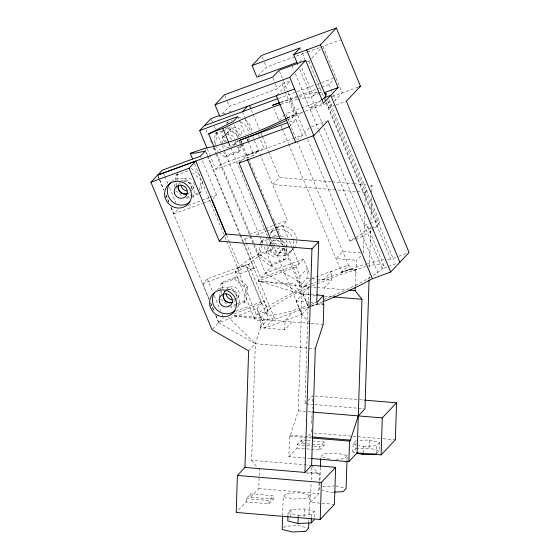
<?xml version="1.0" encoding="UTF-8"?>
<svg xmlns="http://www.w3.org/2000/svg" width="560" height="560" viewBox="0 0 560 560"><rect width="100%" height="100%" fill="white"/><g stroke="black" fill="none" stroke-linecap="round" stroke-linejoin="round"><path stroke-width="0.42" stroke-dasharray="2.8 2.1" d="M334.453 504.343L310.464 502.341L311.059 483.406M311.171 479.969L311.626 465.339L251.643 460.334L255.304 343.728L263.179 319.48L263.235 317.828L232.134 315.329M246.169 501.907L246.274 498.617L250.733 493.885L273.49 495.789L273.385 499.072L268.926 503.804L246.169 501.907L236.222 512.442M273.385 499.072L250.635 497.175L250.733 493.885M260.365 327.656L260.673 317.821L256.865 308.63L264.222 300.832L268.03 310.023L267.722 319.858L260.365 327.656L284.781 329.693L292.145 321.895M250.635 497.175L258.755 488.565L259.133 476.574M259.161 475.72L259.406 468.006M268.926 503.804L269.031 500.514L273.49 495.789M284.781 329.693L285.068 320.628L292.425 312.83M282.632 515.578L283.234 496.531L286.237 493.346L299.453 492.73L309.666 495.299L308.987 516.943M310.597 458.486L288.862 456.673L289.513 436.114L290.43 435.134L298.305 410.886L301.973 294.28L295.127 285.635L295.183 283.983L258.027 280.994L272.09 266.098L263.739 245.952M287.952 515.991L288.05 512.708L291.06 509.516L304.276 508.9L314.482 511.476L314.223 519.694M291.06 509.516L290.801 517.741L289.296 519.337M299.978 276.178L299.67 286.013L307.027 278.215L307.335 268.38L299.978 276.178L296.17 266.987L303.534 259.182L309.96 274.708M288.862 456.673L296.989 448.063L297.094 444.773L301.553 440.048L306.614 440.468M298.207 516.922L298.263 515.277L288.05 512.708M307.454 440.538L324.31 441.945L324.205 445.235L301.455 443.338L301.553 440.048M313.698 404.516L305.004 403.795L308.672 287.189L272.09 266.098M304.017 517.125L304.276 508.9M311.507 429.352L311.402 432.796L307.307 437.136M311.696 423.325L312.214 406.973M312.375 401.807L312.564 395.787L307.916 400.715M308.819 522.137L308.959 517.811M311.402 517.125L311.479 514.661L314.482 511.476M311.318 449.26L319.746 449.96L319.851 446.67L324.31 441.945M310.464 502.341L318.745 493.57L319.123 481.579M319.151 480.725L319.389 473.011L306.348 471.926M319.662 489.734L320.369 467.229M324.086 288.05L331.45 280.252L331.737 271.187L324.373 278.985M346.997 459.935L347.13 455.609L336.924 453.04L323.708 453.656L320.698 456.841L330.904 459.41M355.25 286.391L355.754 270.256L356.384 269.591L356.671 260.351L361.165 255.591M352.856 451.997L353.115 443.772L356.118 440.587L355.859 448.812L352.856 451.997L355.208 452.592M363.405 253.211L364.693 212.324M364.854 207.102L365.323 192.318L368.116 189.357M363.118 452.921L363.321 446.348L358.61 445.158M369.054 279.538L369.222 274.302M369.439 267.316L370.706 227.143M370.923 220.15L371.665 196.574M371.798 192.206L372.022 185.22L369.418 185.003M369.334 439.971L379.547 442.54L379.288 450.765L369.075 448.196L369.334 439.971L356.944 440.552M376.278 453.95L376.537 445.732L379.547 442.54M174.545 186.935L175.287 181.076M175.392 180.243L176.029 175.224L177.408 173.761M176.281 185.822L177.87 173.271M199.549 190.505L200.928 179.634L192.773 173.061M199.584 193.361L200.963 191.898L202.342 181.027M214.095 142.863L215.257 133.665L216.636 132.202M215.404 145.096L217.098 131.712M219.352 297.283L220.094 291.431M220.199 290.591L221.046 283.906L222.887 281.953L236.236 277.053L247.786 286.363L245.98 300.58L244.139 302.533L230.79 307.433L232.631 305.487L236.558 304.045M218.89 152.264L225.001 157.192L238.35 152.292L239.092 146.433M239.519 143.087L239.729 141.414M221.403 293.664L222.887 281.953M238.35 152.292L240.191 150.339L240.933 144.487M241.038 143.647L241.465 140.301M244.139 302.533L245.945 288.316L247.786 286.363M286.587 248.15L285.208 259.021L283.367 260.967L270.018 265.874L258.475 256.557L260.274 242.34L262.115 240.394L266.826 238.665M258.475 256.557L260.316 254.611L262.115 240.394M283.367 260.967L285.068 247.59M286.692 247.31L287.014 244.804L280.217 239.323M254.513 318.64L235.221 272.062L237.167 268.38L243.796 262.983L254.646 256.228L258.496 254.177L272.79 248.927L271.124 244.888M309.715 304.913C296.352 309.288 282.905 314.874 268.667 315.245L266.28 313.824L246.988 267.246C252.378 257.915 264.019 254.394 272.79 248.927M266.28 313.824L267.904 310.758L273.427 306.257L282.471 300.629L294.42 294.259L309.68 287.063M299.747 69.181L364.483 225.463L365.484 225.414L367.871 226.842L366.247 229.908L360.731 234.409L355.166 237.867M328.916 99.575L379.638 222.026L377.692 225.701L372.393 230.027M367.871 226.842L383.95 265.657L382.326 268.723L376.803 273.224L371.287 276.654M284.585 114.87L278.985 120.82L274.071 108.976M321.713 87.241L329.084 84.532L333.011 80.36M309.218 127.897L297.892 139.902M334.453 101.178L342.244 92.911L322.952 46.333M222.201 113.946L229.32 106.4L277.403 88.739L282.002 83.867L289.681 81.046M258.104 75.908L266.413 67.109L306.565 52.353M226.688 123.102L227.787 121.933M223.111 130.781L228.606 128.758L230.447 126.812L241.997 136.122M178.514 184.289L180.201 182.504A6.783 6.433 43.3 0 0 179.109 183.778M180.642 182.035L182.301 180.278A6.783 6.433 43.3 0 1 192.808 180.761M223.363 136.766L225.575 134.428M226.87 133.063L230.811 128.884M276.941 95.081L289.863 81.389M307.314 61.838L308.847 61.271L311.199 58.786M311.787 58.163L321.776 47.579M188.146 193.781L189.273 192.591M190.652 191.135L192.857 188.797M233.926 145.285L238.756 140.168M225.001 157.192L226.842 155.246L240.191 150.339M171.164 207.536L173.789 213.871L178.388 208.999M215.775 169.386L220.374 164.514L258.517 150.507L253.918 155.379L215.775 169.386L209.867 155.127M240.24 161.854L245.868 155.911L264.187 148.778L260.008 138.684M213.08 198.646L216.524 194.992L201.432 158.55M289.212 126.756L295.96 119.623L302.393 135.149L295.022 137.858M331.793 103.985L328.139 107.849L390.803 259.245L397.95 256.613M331.303 181.825L279.328 177.485L272.629 184.583L365.323 192.318M208.957 298.788L202.727 283.738L207.326 278.866L245.469 264.852L261.541 303.667L233.954 313.803M292.369 248.213L298.928 264.061L260.792 278.068L244.713 239.253L247.016 236.817M271.152 232.365L273.91 229.446A13.783 13.076 43.3 0 0 270.242 235.144M202.727 283.738L240.863 269.731L245.469 264.852M266.623 231.203L282.856 225.246L287.455 220.374L252.721 136.521M221.046 283.906L234.395 278.999L236.236 277.053M274.547 236.467L275.464 235.487L277.501 237.132M224.091 292.376L225.218 291.186A6.783 6.433 43.3 0 0 224.126 292.46M225.659 290.717L227.318 288.96M269.486 244.279L271.145 242.529M271.887 241.738L274.141 239.358M286.09 245.777L287.014 244.804M235.669 299.81L237.874 297.472M278.943 253.967L284.893 247.653A6.783 6.433 43.3 0 1 275.947 247.296M270.018 265.874L271.859 263.921L285.208 259.021M212.583 329.147L223.405 317.681M289.569 252.854L292.334 249.928M370.349 186.991L372.022 185.22M260.673 317.821L268.03 310.023M243.341 242.984L274.4 317.968L264.901 328.034L301.819 314.419L273.14 245.168M274.4 317.968L264.859 319.977A76.321 10.311 -22.5 0 1 288.281 295.169L302.148 288.575L311.003 279.195M248.605 350.826L255.304 343.728L315.294 348.733M308.672 287.189L301.973 294.28L258.027 280.994L296.17 266.987M309.89 322.7L301.742 314.503L296.121 300.937L302.855 293.797L315.742 294.875M301.742 314.503L309.099 306.705L272.265 320.236M341.047 272.86L348.411 265.062L285.712 113.68L320.936 100.737M311.57 306.229L316.981 304.241L317.604 303.583L323.813 304.101M317.114 281.652L349.552 269.738L350.175 269.073L356.384 269.591M305.004 403.795L307.335 401.331M301.455 443.338L304.962 439.614M319.746 449.96L324.205 445.235M306.299 472.969L318.472 473.984L319.389 473.011M309.666 495.299L306.656 498.484L293.44 499.1L283.234 496.531M347.13 455.609L344.12 458.794L335.286 459.207M283.703 527.835L285.208 526.246L298.424 525.63L308.63 528.199M376.782 453.425L379.288 450.765M320.663 100.856L309.659 108.213L322.574 103.467M354.466 238.301L349.762 241.059L307.048 137.942M371.07 231.105L362.712 236.299L355.432 238.973M370.601 277.081C355.341 286.153 339.031 293.356 322.588 299.978M287.266 117.999L296.709 112.973L292.355 117.579L292.817 117.411L303.31 111.818M287.462 119.959L292.817 117.411M312.494 285.852L316.47 284.137M317.268 283.794L338.912 275.121L365.673 266.567M311.318 304.36L315.378 302.778M307.384 52.052L319.669 47.537M320.488 47.236L340.382 39.935M299.299 61.6L304.185 59.801M223.167 114.135L225.603 113.239M228.844 112.049L232.092 110.852M278.628 98.392L316.204 84.588M317.023 84.287L335.811 77.385M280.735 102.284L320.894 87.542M317.8 92.519L315.777 92.771L311.423 97.377L306.194 97.636L298.382 99.281M320.173 92.89L313.264 95.424L300.734 65.17M225.736 128.541L230.447 126.812M215.257 133.665L222.327 131.068M332.409 96.523L358.092 87.087M287.175 117.81L304.381 111.489M305.2 111.188L331.422 101.556M289.408 122.031L295.96 119.623M335.272 105.231L328.139 107.849L325.248 100.863M336.063 104.937L346.367 101.157M176.029 175.224L188.594 170.611M311.325 126.763L325.591 121.52M245.868 155.911L294.203 138.159M197.827 193.053L187.614 196.805L185.773 198.751L190.484 197.022M198.611 192.766L200.963 191.898M191.275 196.735L199.122 193.851M188.125 205.422L201.11 200.655M201.922 200.354L209.223 197.673M210.035 197.372L216.524 194.992M173.789 213.871L202.188 203.441M203 203.14L210.301 200.459M249.312 234.381L264.733 228.718M265.545 228.417L272.846 225.736M273.658 225.442L287.455 220.374M244.713 239.253L250.397 237.167M256.074 235.081L265.811 231.504M272.321 236.642L275.464 235.487M260.274 242.34L270.48 238.595M364.483 225.463L369.341 223.678M370.146 223.384L377.433 220.703L379.638 222.026M235.221 272.062L238.091 273.77L240.093 273.672L254.394 268.422L240.681 235.312M371.154 228.109L366.247 229.908L382.326 268.723L396.683 263.452M371.973 227.808L377.692 225.701L326.305 101.647M349.762 241.059L354.62 239.274M216.314 154.714L265.391 273.196L303.534 259.182M237.342 303.751L245.98 300.58M311.57 278.593L348.411 265.062L356.559 273.259M288.652 144.172L341.67 272.195L350.175 269.073M235.823 311.262L264.222 300.832M304.206 286.391L309.855 284.319M310.66 284.018L316.309 281.946M398.748 256.326L405.895 253.701M215.719 315.385L218.722 322.637L256.942 308.546L264.985 327.95M311.423 305.851L317.604 303.583M310.793 306.516L308.476 307.363L302.855 293.797M280.735 102.473L304.647 95.032L316.239 92.596M287.168 117.999L296.17 114.891L289.744 99.365M297.598 99.442L296.541 99.666A63.602 8.589 -22.5 0 0 281.078 104.265M367.227 266.245L375.326 264.544L381.563 264.229L383.95 265.657M387.597 259.42L390.803 259.245M318.584 92.484L321.706 92.323M254.394 268.422L249.375 268.674L246.988 267.246M363.321 446.348L376.537 445.732M355.859 448.812L369.075 448.196M322.672 486.549L334.236 486.01M333.452 492.142L329.875 492.31L322.147 490.364M298.263 515.277L311.479 514.661M332.171 181.895L352.961 183.631M353.829 183.701L365.953 184.716M360.829 253.001L342.79 251.496L336.056 258.629L356.671 260.351M349.552 269.738L355.754 270.256M307.027 278.215L310.058 278.467M312.431 278.663L331.45 280.252M316.309 287.399L295.127 285.635L258.027 280.994M317.17 287.476L346.5 289.919M315.882 295.442L301.973 294.28L265.391 273.196M324.576 296.17L332.402 296.821M296.121 300.937L309.008 302.008M309.869 302.085L315.882 302.582M316.981 304.241L323.183 304.759M310.24 323.407L263.179 319.48L232.12 315.595M311.101 323.477L323.169 324.485M315.161 396.004L359.31 399.686M360.178 399.756L363.643 400.043M314.573 404.593L364.126 408.723M298.305 410.886L312.221 412.048M313.999 433.013L352.086 436.191M352.954 436.261L382.389 438.718M383.257 438.788L395.374 439.803M290.43 435.134L311.297 436.877M289.513 436.114L311.248 437.927M297.094 444.773L313.103 446.11M313.95 446.18L319.851 446.67M296.989 448.063L310.471 449.19M258.755 488.565L318.745 493.57M246.274 498.617L269.031 500.514M353.115 443.772L357.826 444.962M335.888 485.933L345.31 488.306M218.722 322.637L255.304 343.728L228.571 317.296M228.606 128.758L240.156 138.075M215.299 145.929L220.731 150.311M223.447 152.502L226.842 155.246M213.458 147.882L218.211 151.711M191.219 168.371L200.046 175.49M276.339 239.631L283.815 245.658M260.316 254.611L271.859 263.921M176.071 187.488L177.429 188.587M175.588 190.533L183.057 196.56M234.395 278.999L245.945 288.316M220.605 299.215L229.432 306.341M311.626 465.339L318.472 473.984M251.643 460.334L257.432 467.649M239.729 141.113L240.646 143.325M329.084 84.532L332.948 93.842M333.263 94.619L335.517 100.051M327.712 100.674L393.512 259.518M324.968 98.42L325.969 100.842M308.847 61.271L323.638 96.985M323.96 97.762L324.926 100.086M300.503 48.636L301.147 50.19M302.428 53.291L305.004 59.5M291.977 65.513L293.979 70.35M295.309 73.57L318.332 129.157M318.668 129.962L378.791 275.114M279.356 71.078L283.36 80.745M283.696 81.55L288.029 92.022M288.365 92.827L306.719 137.137M282.002 83.867L284.97 91.035M285.306 91.833L294.868 114.919M272.902 77.875L275.156 83.307M275.478 84.084L277.403 88.739M262.234 57.015L264.166 61.67M264.481 62.447L266.413 67.109M280.987 125.657L281.988 128.072M282.317 128.877L288.323 143.367M251.461 110.201L252.784 113.407M253.12 114.205L259.42 129.423M261.079 133.427L262.073 135.835M262.409 136.633L268.38 151.053M268.709 151.851L279.328 177.485M258.398 134.806L259.686 137.914M242.438 111.692L244.762 117.299M245.091 118.097L251.398 133.315M237.839 116.564L239.148 119.735M239.477 120.526L245.385 134.785M247.023 138.74L247.681 140.329M248.01 141.12L253.918 155.379M282.856 225.246L288.106 237.916M289.415 241.087L292.04 247.422M224.819 95.536L227.073 100.968M227.395 101.745L229.32 106.4M234.353 124.894L239.365 136.99M241.031 141.022L241.703 142.632M242.032 143.437L248.045 157.955M248.381 158.76L249.718 161.987M250.047 162.792L251.72 166.824M252.056 167.629L256.396 178.108M257.733 181.335L258.734 183.757M259.07 184.562L265.076 199.073M265.412 199.878L267.085 203.91M267.414 204.715L271.425 214.396M273.091 218.421L274.099 220.843M274.428 221.648L280.441 236.166M282.114 240.191L302.148 288.575M240.954 144.06L246.862 158.326M280.546 239.645L308.56 307.279A76.321 10.311 -22.5 0 0 310.891 306.418M270.466 238.728L272.804 244.363M228.977 143.136L270.788 244.083M211.33 119.413L212.331 121.828M214.333 126.665L215.334 129.08M216.671 132.307L263.41 245.147M214.34 147.581L216.349 152.432M216.685 153.237L250.467 234.801M250.803 235.606L253.813 242.872M254.149 243.684L258.496 254.177M205.933 129.661L207.97 134.568M210.532 140.749L211.512 143.129M213.311 147.462L216.104 154.217M207.242 148.792L209.538 154.336M204.554 148.092L207.564 155.365M207.9 156.17L240.345 234.5M205.268 151.067L239.666 234.115M240.002 234.92L243.005 242.179M200.452 156.177L201.103 157.759M226.562 235.2L229.558 242.424M229.887 243.229L240.863 269.731M194.607 163.849L223.706 234.101M225.043 237.335L226.38 240.562M226.716 241.367L240.093 273.672M163.947 174.146L164.605 175.728M164.934 176.526L167.888 183.652M169.526 187.614L175.763 202.664M207.326 278.866L212.905 292.334M214.214 295.498L220.78 311.346M222.089 314.51L223.076 316.89M158.039 175.854L159.348 179.018M159.677 179.809L163.94 190.106M165.914 194.859L168.861 201.992M210.602 302.75L213.878 310.674M215.852 315.427L218.806 322.553M158.298 176.757L159.299 179.172M159.628 179.977L163.639 189.651M165.977 195.293L168.98 202.545M170.982 207.382L209.041 299.264M210.707 303.296L213.717 310.548M322.091 302.099A76.321 10.311 -22.5 0 1 311.682 306.124M341.67 272.195A76.321 10.311 -22.5 0 1 366.688 263.879M367.514 263.641A76.321 10.311 -22.5 0 1 383.957 259.721M294.553 247.338A13.783 13.076 43.3 0 1 271.992 246.631M270.669 244.097A13.783 13.076 43.3 0 1 269.675 238.567M276.759 227.549A13.783 13.076 43.3 0 1 296.464 238.7M296.569 240.807A13.783 13.076 43.3 0 1 294.994 246.61M236.985 144.291A13.783 13.076 43.3 0 1 231.623 142.401M226.667 123.354A13.783 13.076 43.3 0 1 227.689 121.982M238.525 117.642A13.783 13.076 43.3 0 1 241.99 118.391M245.189 119.994A13.783 13.076 43.3 0 1 251.552 132.125M249.536 138.663A13.783 13.076 43.3 0 1 247.933 140.665M237.748 140.336A6.783 6.433 43.3 0 1 227.878 143.5M226.576 142.366A6.783 6.433 43.3 0 1 224.833 136.941M226.128 133.847A6.783 6.433 43.3 0 1 238.021 138.656M282.996 247.947A6.783 6.433 43.3 0 1 275.905 253.33A6.783 6.433 43.3 0 1 269.801 246.232M270.081 244.545A6.783 6.433 43.3 0 1 282.716 245.056M231.854 139.349A6.783 6.433 43.3 0 1 229.432 130.648A6.783 6.433 43.3 0 1 237.804 127.939A6.783 6.433 43.3 0 1 241.682 136.164M274.526 245.42A6.783 6.433 43.3 0 1 274.022 240.373M277.228 236.635A6.783 6.433 43.3 0 1 278.845 236.11M280.567 236.033A6.783 6.433 43.3 0 1 284.774 237.923M286.447 240.331A6.783 6.433 43.3 0 1 285.992 246.379M292.621 248.759A13.783 13.076 43.3 0 1 279.062 255.871A13.783 13.076 43.3 0 1 267.267 244.986M267.12 244.293A13.783 13.076 43.3 0 1 267.253 238.896M269.948 233.583A13.783 13.076 43.3 0 1 276.437 229.593M277.284 229.411A13.783 13.076 43.3 0 1 293.454 240.233M293.601 240.926A13.783 13.076 43.3 0 1 293.237 247.156M243.894 144.718A13.783 13.076 43.3 0 1 236.684 147.329M231.455 146.552A13.783 13.076 43.3 0 1 227.101 144.081M225.071 142.044A13.783 13.076 43.3 0 1 222.236 130.221M226.793 123.144A13.783 13.076 43.3 0 1 232.267 120.729M240.555 121.856A13.783 13.076 43.3 0 1 248.759 133.651M248.22 138.474A13.783 13.076 43.3 0 1 246.778 141.582M183.225 181.048A6.783 6.433 43.3 0 1 191.079 189.784M228.242 289.73A6.783 6.433 43.3 0 1 236.376 296.779M217.266 289.611A13.783 13.076 43.3 0 1 234.668 290.78A13.783 13.076 43.3 0 1 237.251 308.056M171.591 181.475A13.783 13.076 43.3 0 1 189.315 181.797A13.783 13.076 43.3 0 1 192.234 199.374M229.551 147.609A6.783 6.433 43.3 0 1 223.419 144.802M222.544 143.269A6.783 6.433 43.3 0 1 224.581 135.611M226.072 134.813A6.783 6.433 43.3 0 1 234.745 138.782M235.207 140.469A6.783 6.433 43.3 0 1 232.708 146.447M269.598 244.286A6.783 6.433 43.3 0 1 279.965 248.017A6.783 6.433 43.3 0 1 273.413 256.284A6.783 6.433 43.3 0 1 267.526 246.904M193.683 182.294A6.783 6.433 43.3 0 1 191.639 189.952M183.911 180.88A6.783 6.433 43.3 0 1 191.387 188.622M235.165 299.425A6.783 6.433 43.3 0 1 233.499 299.796M226.457 290.409A6.783 6.433 43.3 0 1 236.593 288.169A6.783 6.433 43.3 0 1 236.656 298.634M223.699 293.335A6.783 6.433 43.3 0 1 225.771 290.724M227.262 289.933A6.783 6.433 43.3 0 1 236.404 297.304M235.116 300.398A6.783 6.433 43.3 0 1 233.898 301.56M248.612 264.18L237.167 268.38L256.459 314.958L267.904 310.758L248.612 264.18"/><path stroke-width="0.84" d="M244.944 467.432L304.927 472.43L311.626 465.339L335.615 467.334L334.453 504.343L320.194 519.449L236.222 512.442L237.384 475.433L244.944 467.432L248.605 350.826L212.023 329.735L150.927 182.238L157.626 175.147L195.769 161.133L225.96 234.024L318.654 241.759L316.743 302.659L323.477 295.519L316.603 294.945M282.611 516.446L282.198 529.431L292.411 532L305.627 531.384L308.63 528.199L308.798 523.005M287.924 516.817L287.791 520.926L298.004 523.502L311.22 522.886L314.223 519.694M298.004 523.502L298.207 516.922M304.927 472.43L311.955 248.857L318.654 241.759M311.626 465.339L315.294 348.733L323.169 324.485L323.813 304.101L323.183 304.759L323.477 295.519M311.22 522.886L311.374 517.951M320.397 466.361L320.642 458.57M320.194 519.449L321.356 482.44L335.615 467.334M346.969 460.803L346.094 488.502L343.091 491.694L334.25 492.1M311.465 458.556L348.852 461.678L349.496 441.112L350.42 440.139L358.295 415.891L361.963 299.285L355.117 290.64L355.222 287.238M348.852 461.678L357.133 452.907L358.295 415.891L364.994 408.8L369.026 280.413M376.278 453.95L363.062 454.566L363.118 452.921M357.133 452.907L381.115 454.909L382.277 417.893L396.536 402.794L364.504 400.12M396.536 402.794L395.374 439.803L381.115 454.909M321.986 99.778L324.639 97.615L326.585 93.933L324.38 92.617L338.1 87.577L320.411 44.884L336.35 28L360.472 86.212L346.367 101.157L409.073 252.532L390.67 272.02L372.407 278.733L361.956 284.312A76.321 10.311 -22.5 0 1 322.896 301.777M294.588 88.998L219.828 116.466L215.005 104.818L224.497 94.759L272.58 77.098L279.02 70.273L305.697 60.473L323.379 103.173L338.1 87.577M296.849 62.496L256.921 77.168L252.098 65.52L261.59 55.461L336.35 28M206.913 148.001L199.696 130.571L210.994 118.601L219.919 115.325M297.745 64.351L293.741 54.684L300.181 47.859L252.098 65.52M150.927 182.238L189.07 168.231L195.769 161.133M242.438 111.692L247.457 106.365M215.005 104.818L289.765 77.357L305.697 60.473M270.137 237.923L239.12 163.044L240.24 161.854M239.12 163.044L313.873 135.583L327.971 120.645L390.67 272.02M189.07 168.231L219.261 241.122L225.96 234.024M214.004 146.776L208.656 133.854L233.016 121.667L237.839 116.564L199.696 130.571M208.656 133.854L225.281 127.358A63.602 8.589 -22.5 0 1 280.301 104.524M286.678 118.314L272.636 124.985A63.602 8.589 -22.5 0 1 205.772 148.036L190.253 153.349L192.598 158.998M286.692 120.323L257.761 133.252L239.428 140.378L287.77 122.633M293.741 54.684L320.411 44.884M204.295 125.699L277.816 98.693M279.916 102.585L272.538 105.294L279.916 102.753M324.639 97.615L330.736 95.375L399.875 262.276M358.883 86.8L360.472 86.212M289.212 126.756L157.71 175.056L162.309 170.184L200.452 156.177L205.268 151.067L195.727 153.076L190.253 153.349M219.261 241.122L311.955 248.857M349.083 290.136L355.117 290.64M333.27 296.891L361.963 299.285M313.089 412.125L382.277 417.893M312.165 436.947L350.42 440.139M312.116 437.997L349.496 441.112M237.384 475.433L321.356 482.44M356.783 452.991L363.062 454.566M306.691 49.924L325.71 95.844M289.765 77.357L313.873 135.583M313.075 135.394L372.407 278.733M276.353 95.697L295.645 142.275M249.466 105.392L250.796 108.598M247.198 159.131L280.21 238.84M222.95 128.604L228.641 142.331M211.925 199.864L226.233 234.395M186.249 194.047A6.783 6.433 43.3 0 1 178.395 185.311M232.883 302.197A6.783 6.433 43.3 0 1 223.412 293.993M235.025 310.639A13.783 13.076 43.3 0 1 217.294 310.317A13.783 13.076 43.3 0 1 214.382 292.747M190.008 201.964A13.783 13.076 43.3 0 1 171.619 201.026A13.783 13.076 43.3 0 1 170.387 182.693M186.753 191.037A6.783 6.433 43.3 0 1 181.02 185.094M187.39 193.669A6.783 6.433 43.3 0 1 178.248 186.298M231.77 299.719A6.783 6.433 43.3 0 1 226.037 293.776M232.407 302.351A6.783 6.433 43.3 0 1 223.699 293.335M209.958 305.697A13.783 13.076 43.3 0 0 232.267 313.565A13.783 13.076 43.3 0 0 226.94 290.703A13.783 13.076 43.3 0 0 209.958 305.697M164.941 197.015A13.783 13.076 43.3 0 0 187.25 204.883A13.783 13.076 43.3 0 0 181.923 182.021A13.783 13.076 43.3 0 0 164.941 197.015M174.349 192.885A6.783 6.433 43.3 0 0 185.332 196.763A6.783 6.433 43.3 0 0 182.714 185.507A6.783 6.433 43.3 0 0 174.349 192.885M219.366 301.567A6.783 6.433 43.3 0 0 230.349 305.445A6.783 6.433 43.3 0 0 227.731 294.189A6.783 6.433 43.3 0 0 219.366 301.567"/></g></svg>
